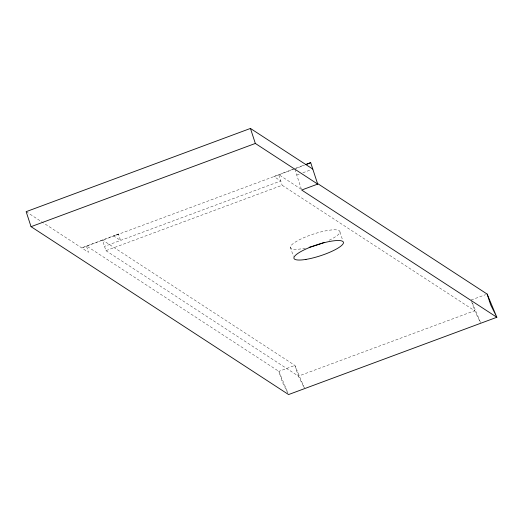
<?xml version="1.0" encoding="UTF-8"?>
<svg xmlns="http://www.w3.org/2000/svg" width="523" height="523" viewBox="0 0 523 523"><rect width="100%" height="100%" fill="white"/><g stroke="black" fill="none" stroke-linecap="round" stroke-linejoin="round"><path stroke-width="0.39" stroke-dasharray="2.62 1.96" d="M118.44 233.997L113.766 236.01L120.538 240.43L118.44 233.997L81.719 247.902L293.802 169.197M293.142 169.164L273.967 176.558L280.746 180.978L104.522 246.372M296.188 168.033L304.582 164.922M294.567 168.916L304.484 165.235M296.763 175.028L299.816 173.898M302.869 172.767L311.263 169.648M304.288 387.87L294.887 365.414L102.416 239.946L105.921 250.661L282.145 185.26L474.616 310.734L480.487 322.521M471.112 300.019L485.606 294.639M301.17 189.228L278.641 174.545L282.145 185.26M105.921 250.661L298.391 376.129L304.255 387.922M26.15 211.671L88.498 252.321L86.4 245.888L278.864 371.356L287.957 393.061M287.892 393.172L282.368 382.078L278.864 371.356L294.887 365.414L298.391 376.129L474.616 310.734L471.36 300.784M472.367 303.007L480.513 322.469M339.957 231.983L342.46 239.639M294.9 169.315L301.425 189.287M290.376 247.15L293.377 256.335M305.373 248.15A26.013 5.766 -18.1 0 1 294.737 242.456A26.013 5.766 -18.1 0 1 332.929 229.852A26.013 5.766 -18.1 0 1 328.66 240.469"/><path stroke-width="0.78" d="M306.007 164.667L310.688 162.653L317.69 184.089L301.673 190.032L496.85 317.271L288.585 394.558L31.053 226.675L26.15 211.671L250.439 128.442L312.787 169.086M31.053 226.675L255.342 143.446L317.69 184.089M305.347 164.634L310.688 162.653M317.186 183.285L487.135 294.07L496.85 317.271L490.639 304.785L487.135 294.07M250.439 128.442L255.342 143.446M324.352 242.345A26.013 5.766 -18.1 0 1 309.126 247.301M305.988 259.401A26.013 5.766 -18.1 0 0 343.461 242.698A26.013 5.766 -18.1 0 0 306.556 248.752A26.013 5.766 -18.1 0 0 305.988 259.401"/></g></svg>
